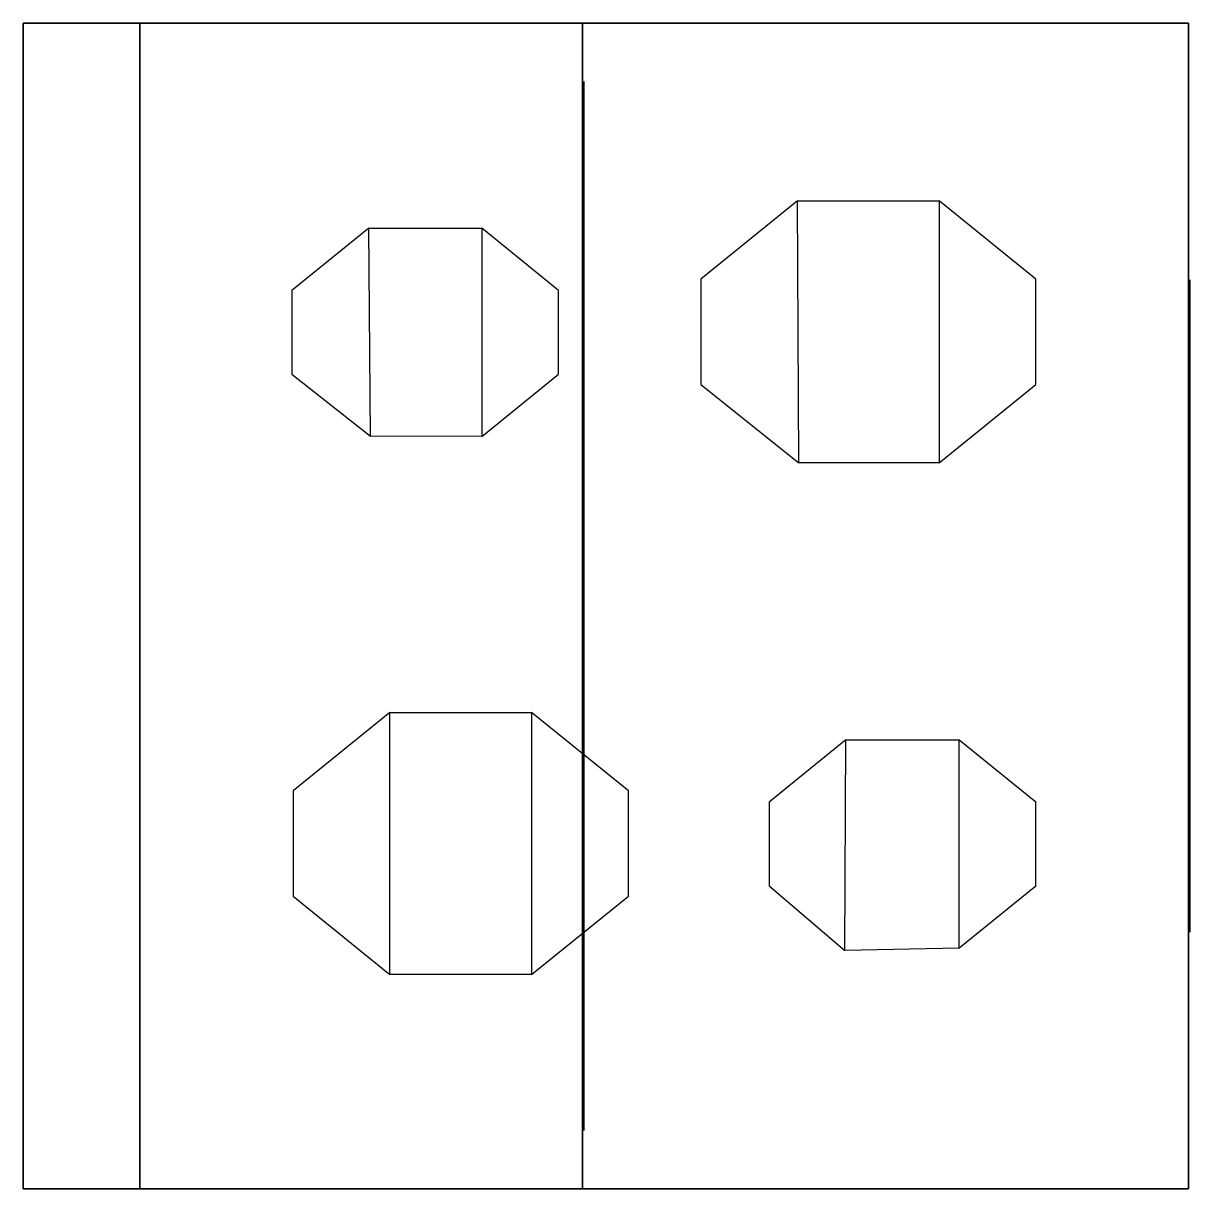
# Model space of a CAD drawing. Extents: x 0 to 1201, y 0 to 1200.
import ezdxf

# ---------------------------------------------------------------- set-up
doc = ezdxf.new("R2010")
doc.units = 0
doc.header["$MEASUREMENT"] = 0
doc.layers.add('3D', color=4, linetype='CONTINUOUS')

msp = doc.modelspace()

# ---------------------------------------------------------------- linework, layer by layer
at = {"layer": '3D', "linetype": 'CONTINUOUS'}
for points in [[(120, 1200, 480), (0, 1200, 480), (0, 1200, 720), (120, 1200, 732.5)], [(0, 1200), (0, 0), (0, 0, 1200), (0, 1200, 1200)], [(0, 1200, 720), (576, 1200, 780), (576, 1200, 1200), (0, 1200, 1200)], [(0, 0, 1200), (576, 0, 1200), (576, 1200, 1200), (0, 1200, 1200)], [(0, 1200), (1200, 1200), (1200, 1200, 456), (0, 1200, 456)], [(120, 0, 732.5), (576, 0, 780), (576, 1200, 780), (120, 1200, 732.5)], [(120, 0, 480), (120, 0, 732.5), (120, 1200, 732.5), (120, 1200, 480)], [(120, 0, 480), (120, 1200, 480), (1200, 1200, 480), (1200, 0, 480)], [(576, 0, 780), (576, 1200, 780), (576, 1200, 840), (576, 0, 840)], [(576, 0, 840), (576, 1200, 840), (576, 1200, 1200), (576, 0, 1200)], [(1200, 0, 480), (1200, 0, 456), (1200, 1200, 456), (1200, 1200, 480)], [(1200, 0, 120), (1200, 1200, 120), (1200, 1200, 456), (1200, 0, 456)], [(1200, 0), (1200, 1200), (1200, 1200, 120), (1200, 0, 120)], [(577.2, 60, 864), (577.2, 1140, 864), (577.2, 1140, 1176), (577.2, 60, 1176)], [(798.6, 747.3, 492), (797.2, 1017.2, 492), (697.6, 936.5, 492), (697.6, 828.1, 492)], [(943.1, 1017.2, 492), (943.1, 747.5, 492), (798.6, 747.3, 492), (797.2, 1017.2, 492)], [(1042.7, 828.1, 492), (1042.7, 936.5, 492), (943.1, 1017.2, 492), (943.1, 747.5, 492)], [(357.7, 774.8, 492), (355.9, 989, 492), (276.7, 924.8, 492), (276.7, 838.6, 492)], [(472.1, 989, 492), (472.1, 774.4, 492), (357.7, 774.8, 492), (355.9, 989, 492)], [(551.3, 838.6, 492), (551.3, 924.8, 492), (472.1, 989, 492), (472.1, 774.4, 492)], [(1201.2, 264, 192), (1201.2, 936, 192), (1201.2, 936, 360), (1201.2, 264, 360)], [(377.6, 220.5, 492), (377.6, 490.4, 492), (278, 409.7, 492), (278, 301.3, 492)], [(523.5, 490.4, 492), (523.5, 220.7, 492), (377.6, 220.5, 492), (377.6, 490.4, 492)], [(623.1, 301.3, 492), (623.1, 409.7, 492), (523.5, 490.4, 492), (523.5, 220.7, 492)], [(846.1, 245.1, 492), (847.2, 462.2, 492), (768, 398, 492), (768, 311.8, 492)], [(963.4, 462.2, 492), (963.4, 247.6, 492), (846.1, 245.1, 492), (847.2, 462.2, 492)], [(1042.6, 311.8, 492), (1042.6, 398, 492), (963.4, 462.2, 492), (963.4, 247.6, 492)], [(120, 0, 480), (0, 0, 480), (0, 0, 720), (120, 0, 732.5)], [(0, 0, 720), (576, 0, 780), (576, 0, 1200), (0, 0, 1200)], [(0, 0, 480), (0, 0, 456), (1200, 0, 456), (1200, 0, 480)], [(0, 0), (1200, 0), (1200, 0, 456), (0, 0, 456)]]:
    msp.add_3dface(points, dxfattribs=at)

doc.saveas('drawing.dxf')
